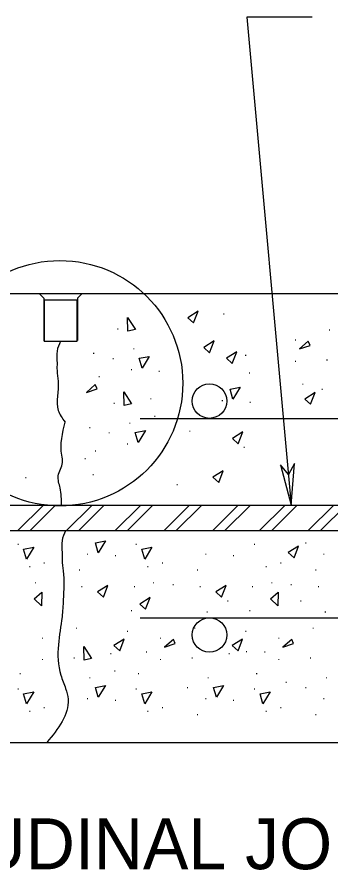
# Model space of a CAD drawing. Extents: x 495810 to 497033, y 605421 to 605543.
# Drawn here: x 495812.305 to 495813.353, y 605443.398 to 605446.248 of the extents above; entities that cross this region are included whole.
import ezdxf

# ---------------------------------------------------------------- set-up
doc = ezdxf.new("R2010")
doc.units = 0
doc.layers.add('1', color=7, linetype='Continuous')
doc.layers.add('2', color=7, linetype='Continuous')

msp = doc.modelspace()

# ---------------------------------------------------------------- linework, layer by layer
at = {"layer": '1'}
for p, q in [((495812.7156, 605444.907), (495814.4322, 605444.907)), ((495812.7156, 605444.2407), (495814.4322, 605444.2407))]:
    msp.add_line(p, q, dxfattribs=at)
for points in [[(495812.3956, 605445.1646), (495812.5051, 605445.1646), (495812.5051, 605445.3019), (495812.3956, 605445.3019)], [(495813.2205, 605444.617), (495813.2315, 605444.7564), (495813.2112, 605444.719), (495813.1845, 605444.7521)]]:
    msp.add_lwpolyline(points, close=True, dxfattribs=at)
at = {"layer": '2'}
for p, q in [((495810.4472, 605445.3239), (495812.4609, 605445.3239)), ((495812.3788, 605445.3239), (495812.3939, 605445.3088)), ((495812.4609, 605445.3239), (495814.4322, 605445.3239)), ((495812.5012, 605445.3239), (495812.7168, 605445.3239)), ((495812.5012, 605445.3239), (495812.7383, 605445.3239)), ((495812.5217, 605445.3239), (495812.5066, 605445.3088)), ((495812.3939, 605445.3088), (495812.3939, 605445.1646)), ((495812.5066, 605445.3088), (495812.5066, 605445.167)), ((495810.9503, 605444.617), (495813.9503, 605444.617)), ((495813.9503, 605444.5307), (495810.9503, 605444.5307)), ((495810.4472, 605443.8239), (495814.4322, 605443.8239))]:
    msp.add_line(p, q, dxfattribs=at)
for points in [[(495813.2902, 605446.2474), (495813.0716, 605446.2482), (495813.2205, 605444.617)], [(495812.8042, 605444.821), (495812.8038, 605444.8207)], [(495812.804, 605444.8203), (495812.8042, 605444.821)], [(495812.3063, 605444.5307), (495812.3926, 605444.617)], [(495812.3469, 605444.5307), (495812.4332, 605444.617)], [(495812.469, 605444.5307), (495812.5553, 605444.617)], [(495812.5096, 605444.5307), (495812.596, 605444.617)], [(495812.6317, 605444.5307), (495812.718, 605444.617)], [(495812.6724, 605444.5307), (495812.7587, 605444.617)], [(495812.7945, 605444.5307), (495812.8808, 605444.617)], [(495812.8351, 605444.5307), (495812.9214, 605444.617)], [(495812.9572, 605444.5307), (495813.0435, 605444.617)], [(495812.9979, 605444.5307), (495813.0842, 605444.617)], [(495813.1135, 605444.5307), (495813.1998, 605444.617)], [(495813.1542, 605444.5307), (495813.2405, 605444.617)], [(495813.2762, 605444.5307), (495813.3625, 605444.617)], [(495813.3169, 605444.5307), (495813.4032, 605444.617)]]:
    msp.add_lwpolyline(points, dxfattribs=at)
for points in [[(495812.9094, 605445.2651), (495812.8748, 605445.2435), (495812.8944, 605445.2259)], [(495812.6999, 605445.2041), (495812.6749, 605445.1983), (495812.674, 605445.2441)], [(495812.9627, 605445.1656), (495812.9281, 605445.1441), (495812.9477, 605445.1265)], [(495813.2832, 605445.151), (495813.2772, 605445.1648), (495813.2475, 605445.1392)], [(495812.7126, 605445.1077), (495812.7462, 605445.1143), (495812.7221, 605445.0743)], [(495813.0385, 605445.1298), (495813.004, 605445.1082), (495813.0236, 605445.0906)], [(495812.572, 605445.0058), (495812.5659, 605445.0197), (495812.5363, 605444.994)], [(495813.0162, 605445.0045), (495813.0499, 605445.0111), (495813.0257, 605444.9711)], [(495812.687, 605444.9558), (495812.662, 605444.95), (495812.6611, 605444.9958)], [(495813.3002, 605444.9933), (495813.2656, 605444.9717), (495813.2852, 605444.9542)], [(495812.6997, 605444.8594), (495812.7333, 605444.866), (495812.7092, 605444.826)], [(495813.0582, 605444.8615), (495813.0237, 605444.84), (495813.0433, 605444.8224)], [(495812.9934, 605444.7321), (495812.9589, 605444.7105), (495812.9785, 605444.693)], [(495812.5662, 605444.4914), (495812.5999, 605444.498), (495812.5757, 605444.458)], [(495812.3268, 605444.4701), (495812.3605, 605444.4767), (495812.3363, 605444.4367)], [(495812.7216, 605444.4701), (495812.7552, 605444.4767), (495812.7311, 605444.4367)], [(495813.2448, 605444.4802), (495813.2103, 605444.4586), (495813.2299, 605444.4411)], [(495812.6082, 605444.3484), (495812.5737, 605444.3269), (495812.5932, 605444.3093)], [(495813.0029, 605444.3484), (495812.9684, 605444.3269), (495812.9879, 605444.3093)], [(495812.3617, 605444.3041), (495812.3876, 605444.3266), (495812.3864, 605444.28)], [(495813.1511, 605444.3041), (495813.177, 605444.3266), (495813.1758, 605444.28)], [(495812.7489, 605444.3079), (495812.7144, 605444.2863), (495812.7339, 605444.2688)], [(495812.5535, 605444.1045), (495812.5285, 605444.0987), (495812.5276, 605444.1445)], [(495812.6629, 605444.1692), (495812.6283, 605444.1476), (495812.6479, 605444.1301)], [(495812.8332, 605444.1546), (495812.8271, 605444.1684), (495812.7975, 605444.1428)], [(495813.0576, 605444.1692), (495813.023, 605444.1476), (495813.0426, 605444.1301)], [(495813.2278, 605444.1546), (495813.2218, 605444.1684), (495813.1922, 605444.1428)], [(495812.5662, 605444.0081), (495812.5999, 605444.0147), (495812.5757, 605443.9747)], [(495812.9609, 605444.0081), (495812.9945, 605444.0147), (495812.9704, 605443.9747)], [(495812.3268, 605443.9868), (495812.3605, 605443.9934), (495812.3363, 605443.9534)], [(495812.7216, 605443.9868), (495812.7552, 605443.9934), (495812.7311, 605443.9534)], [(495813.1162, 605443.9868), (495813.1499, 605443.9934), (495813.1257, 605443.9534)]]:
    msp.add_lwpolyline(points, close=True, dxfattribs=at)
for centre, radius in [((495812.448, 605445.0244), 0.4101), ((495812.9473, 605444.9647), 0.0576), ((495812.9473, 605444.1831), 0.0576)]:
    msp.add_circle(centre, radius, dxfattribs=at)
for points in [[(495812.4503, 605445.1646), (495812.4382, 605445.1321), (495812.4382, 605445.0916), (495812.4382, 605445.0673), (495812.4423, 605445.0309), (495812.4423, 605444.9336), (495812.4649, 605444.8946)], [(495812.4533, 605444.617), (495812.4485, 605444.6744), (495812.4425, 605444.7151), (495812.4567, 605444.759), (495812.4539, 605444.7839), (495812.4649, 605444.8946)], [(495812.4671, 605444.5312), (495812.455, 605444.4988), (495812.455, 605444.4582), (495812.455, 605444.434), (495812.459, 605444.3975), (495812.459, 605444.3003), (495812.455, 605444.2436), (495812.4428, 605444.1504), (495812.4509, 605444.0492), (495812.4671, 605444.0046), (495812.4752, 605443.9682), (495812.4042, 605443.8239)]]:
    msp.add_spline(points, degree=3, dxfattribs=at)

# ---------------------------------------------------------------- texts
for s, height, p in [('.', 0.0268, (495812.9899, 605445.2539)), ('.', 0.0268, (495812.6365, 605445.2035)), ('.', 0.0268, (495813.3435, 605445.2001)), ('.', 0.0268, (495813.2293, 605445.1668)), ('.', 0.0268, (495812.6897, 605445.1374)), ('.', 0.0268, (495812.5556, 605445.1224)), ('.', 0.0268, (495813.0632, 605445.1153)), ('.', 0.0268, (495812.6206, 605445.1048)), ('.', 0.0268, (495813.2293, 605445.0954)), ('.', 0.0268, (495813.3348, 605445.1003)), ('.', 0.0268, (495812.6816, 605445.0674)), ('.', 0.0268, (495812.7745, 605445.062)), ('.', 0.0268, (495813.0762, 605445.0566)), ('.', 0.0268, (495812.5743, 605445.0445)), ('.', 0.0268, (495813.254, 605445.0192)), ('.', 0.0268, (495813.319, 605445.0016)), ('.', 0.0268, (495812.7467, 605444.9702)), ('.', 0.0268, (495812.6236, 605444.9552)), ('.', 0.0268, (495812.9853, 605444.9642)), ('.', 0.0268, (495813.0782, 605444.9588)), ('.', 0.0268, (495812.7596, 605444.9115)), ('.', 0.0268, (495812.6768, 605444.889)), ('.', 0.0268, (495812.5427, 605444.8741)), ('.', 0.0268, (495812.6077, 605444.8565)), ('.', 0.0268, (495812.8763, 605444.8621)), ('.', 0.0268, (495812.5614, 605444.7962)), ('.', 0.0268, (495812.6687, 605444.8191)), ('.', 0.0268, (495813.0586, 605444.8081)), ('.', 0.0268, (495812.5275, 605444.7706)), ('.', 0.0268, (495812.554, 605444.7169)), ('.', 0.0268, (495812.3296, 605444.7065)), ('.', 0.0268, (495812.8345, 605444.6835)), ('.', 0.0268, (495812.3031, 605444.4839)), ('.', 0.0268, (495812.3031, 605444.4839)), ('.', 0.0268, (495812.6978, 605444.4839)), ('.', 0.0268, (495812.6978, 605444.4839)), ('.', 0.0268, (495813.0925, 605444.4839)), ('.', 0.0268, (495813.0925, 605444.4839)), ('.', 0.0268, (495813.2636, 605444.4885)), ('.', 0.0268, (495812.5352, 605444.4511)), ('.', 0.0268, (495812.6281, 605444.4457)), ('.', 0.0268, (495812.9299, 605444.4511)), ('.', 0.0268, (495813.0229, 605444.4457)), ('.', 0.0268, (495813.3247, 605444.4511)), ('.', 0.0268, (495812.3422, 605444.4094)), ('.', 0.0268, (495812.3908, 605444.4212)), ('.', 0.0268, (495812.5079, 605444.3982)), ('.', 0.0268, (495812.7369, 605444.4094)), ('.', 0.0268, (495812.7855, 605444.4212)), ('.', 0.0268, (495812.9026, 605444.3982)), ('.', 0.0268, (495813.1316, 605444.4094)), ('.', 0.0268, (495813.1802, 605444.4212)), ('.', 0.0268, (495813.2973, 605444.3982)), ('.', 0.0268, (495812.3609, 605444.3553)), ('.', 0.0268, (495812.5165, 605444.3424)), ('.', 0.0268, (495812.6915, 605444.3424)), ('.', 0.0268, (495812.7556, 605444.3553)), ('.', 0.0268, (495812.8209, 605444.349)), ('.', 0.0268, (495812.9112, 605444.3424)), ('.', 0.0268, (495813.0862, 605444.3424)), ('.', 0.0268, (495813.1503, 605444.3553)), ('.', 0.0268, (495813.2156, 605444.349)), ('.', 0.0268, (495813.3059, 605444.3424)), ('.', 0.0268, (495813.0033, 605444.2949)), ('.', 0.0268, (495813.2472, 605444.2949)), ('.', 0.0268, (495812.6822, 605444.2624)), ('.', 0.0268, (495812.9345, 605444.2575)), ('.', 0.0268, (495813.077, 605444.2624)), ('.', 0.0268, (495813.3292, 605444.2575)), ('.', 0.0268, (495812.4987, 605444.2037)), ('.', 0.0268, (495812.8934, 605444.2037)), ('.', 0.0268, (495813.2881, 605444.2037)), ('.', 0.0268, (495812.3845, 605444.1704)), ('.', 0.0268, (495812.669, 605444.1934)), ('.', 0.0268, (495812.7792, 605444.1704)), ('.', 0.0268, (495813.0637, 605444.1934)), ('.', 0.0268, (495813.1739, 605444.1704)), ('.', 0.0268, (495812.6132, 605444.1189)), ('.', 0.0268, (495812.732, 605444.1238)), ('.', 0.0268, (495813.0079, 605444.1189)), ('.', 0.0268, (495813.0657, 605444.1255)), ('.', 0.0268, (495813.1267, 605444.1238)), ('.', 0.0268, (495812.3845, 605444.099)), ('.', 0.0268, (495812.4901, 605444.1039)), ('.', 0.0268, (495812.7792, 605444.099)), ('.', 0.0268, (495812.8848, 605444.1039)), ('.', 0.0268, (495813.1739, 605444.099)), ('.', 0.0268, (495813.2795, 605444.1039)), ('.', 0.0268, (495812.6261, 605444.0602)), ('.', 0.0268, (495812.3105, 605444.0519)), ('.', 0.0268, (495812.5433, 605444.0378)), ('.', 0.0268, (495812.7053, 605444.0519)), ('.', 0.0268, (495812.938, 605444.0378)), ('.', 0.0268, (495813.0999, 605444.0519)), ('.', 0.0268, (495813.3327, 605444.0378)), ('.', 0.0268, (495812.3031, 605444.0006)), ('.', 0.0268, (495812.3031, 605444.0006)), ('.', 0.0268, (495812.6978, 605444.0006)), ('.', 0.0268, (495812.6978, 605444.0006)), ('.', 0.0268, (495812.8689, 605444.0052)), ('.', 0.0268, (495813.0925, 605444.0006)), ('.', 0.0268, (495813.1986, 605444.0228)), ('.', 0.0268, (495813.2636, 605444.0052)), ('.', 0.0268, (495812.5352, 605443.9678)), ('.', 0.0268, (495812.9299, 605443.9678)), ('.', 0.0268, (495813.3247, 605443.9678)), ('.', 0.0268, (495812.6281, 605443.9624)), ('.', 0.0268, (495813.0229, 605443.9624)), ('.', 0.0268, (495812.3422, 605443.9261)), ('.', 0.0268, (495812.3908, 605443.9379)), ('.', 0.0268, (495812.7369, 605443.9261)), ('.', 0.0268, (495812.7855, 605443.9379)), ('.', 0.0268, (495812.9026, 605443.9149)), ('.', 0.0268, (495813.1316, 605443.9261)), ('.', 0.0268, (495813.1802, 605443.9379)), ('.', 0.0268, (495813.2973, 605443.9149)), ('LONGITUDINAL JOINT', 0.17, (495811.3233, 605443.4002))]:
    msp.add_text(s, height=height, dxfattribs=at).set_placement(p)

doc.saveas('drawing.dxf')
